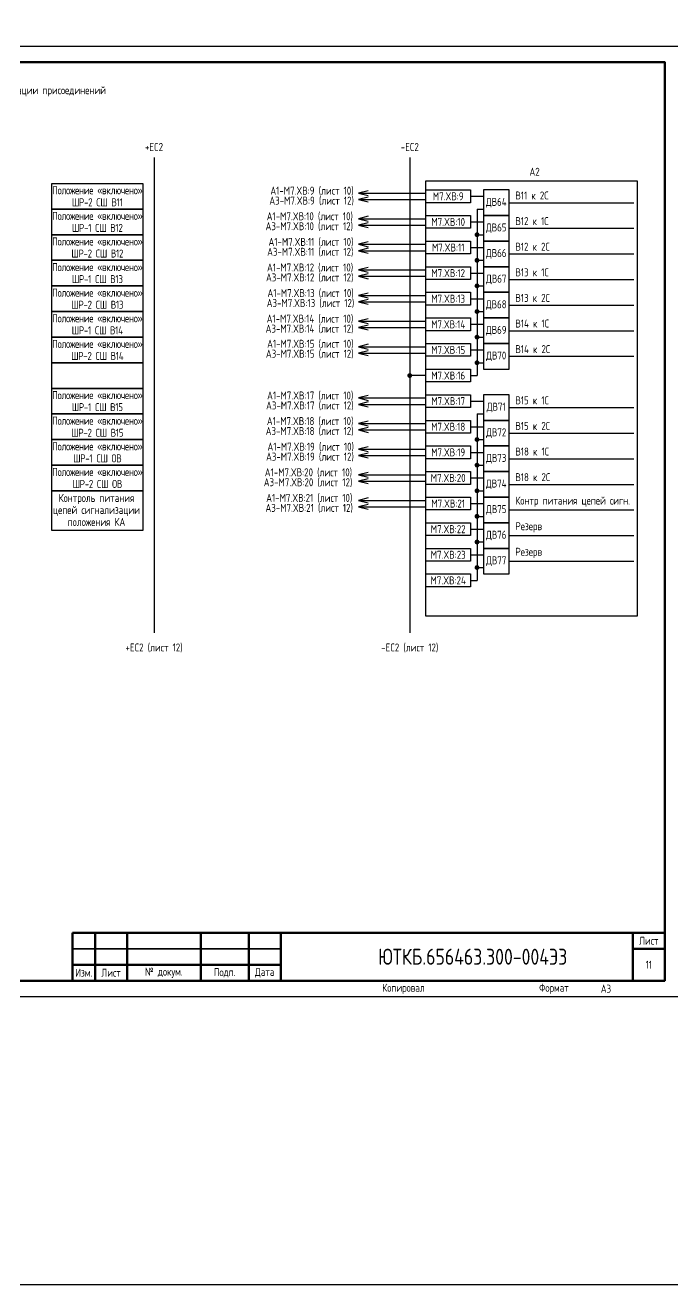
# Model space of a CAD drawing. Header units: millimetres. Extents: x -1612 to 9998, y -90 to 1220.
# Drawn here: x 4415.2 to 4617.5, y -90 to 303.6 of the extents above; entities that cross this region are included whole.
import ezdxf

# ---------------------------------------------------------------- set-up
doc = ezdxf.new("R2010")
doc.units = ezdxf.units.MM
doc.styles.add('Gost_type_A', font='GOST_0.TTF')

# ---------------------------------------------------------------- blocks, each defined once
blk = doc.blocks.new('Формат_А3')
blk.add_lwpolyline([(-420, 297), (0, 297), (0, 0), (-420, 0)], close=True)
at = {"lineweight": 50}
blk.add_lwpolyline([(-400, 292), (-5, 292), (-5, 5), (-400, 5)], close=True, dxfattribs=at)
blk = doc.blocks.new('Штамп малый нижний')
at = {"lineweight": 50}
for points in [[(-185, 15), (-178, 15), (-178, 5), (-185, 5)], [(-178, 15), (-168, 15), (-168, 5), (-178, 5)], [(-168, 15), (-145, 15), (-145, 5), (-168, 5)], [(-145, 15), (-130, 15), (-130, 5), (-145, 5)], [(-130, 15), (-120, 15), (-120, 5), (-130, 5)], [(-120, 15), (-10, 15), (-10, 0), (-120, 0)], [(-10, 15), (0, 15), (0, 10), (-10, 10)], [(-10, 10), (0, 10), (0, 0), (-10, 0)], [(-185, 5), (-178, 5), (-178, 0), (-185, 0)], [(-178, 5), (-168, 5), (-168, 0), (-178, 0)], [(-168, 5), (-145, 5), (-145, 0), (-168, 0)], [(-145, 5), (-130, 5), (-130, 0), (-145, 0)], [(-130, 5), (-120, 5), (-120, 0), (-130, 0)]]:
    blk.add_lwpolyline(points, close=True, dxfattribs=at)
for points in [[(-185, 15), (-178, 15), (-178, 10), (-185, 10)], [(-178, 15), (-168, 15), (-168, 10), (-178, 10)], [(-168, 15), (-145, 15), (-145, 10), (-168, 10)], [(-145, 15), (-130, 15), (-130, 10), (-145, 10)], [(-130, 15), (-120, 15), (-120, 10), (-130, 10)], [(-185, 10), (-178, 10), (-178, 5), (-185, 5)], [(-178, 10), (-168, 10), (-168, 5), (-178, 5)], [(-168, 10), (-145, 10), (-145, 5), (-168, 5)], [(-145, 10), (-130, 10), (-130, 5), (-145, 5)], [(-130, 10), (-120, 10), (-120, 5), (-130, 5)]]:
    blk.add_lwpolyline(points, close=True)
at = {"char_height": 2.5, "style": 'Gost_type_A'}
for s, insert, width, attachment_point in [('Лист', (-5, 12.5), 10, 5), ('№ докум.', (-156.5, 2.5), 23, 5), ('Подп.', (-137.5, 2.5), 15, 5), ('Дата', (-125, 2.5), 10, 5), ('Изм.', (-181.5, 2.5), 7, 5), ('Лист', (-173, 2.5), 10, 5), ('Копировал', (-75, -2.53), 13.1202, 6), ('Формат', (-30, -2.53), 13.1202, 6)]:
    blk.add_mtext(s, dxfattribs=dict(at, insert=insert, width=width, attachment_point=attachment_point))
blk = doc.blocks.new('POINT')
at = {"const_width": 0.75}
blk.add_lwpolyline([(-0.375, 0, 1), (0.375, 0, 1)], format="xyb", close=True, dxfattribs=at)

msp = doc.modelspace()

# ---------------------------------------------------------------- linework, layer by layer
for p, q in [((4455.43, 262.24), (4455.43, 113.66)), ((4535.33, 262.24), (4535.33, 113.66)), ((4519.33, 251.09), (4540.33, 251.09)), ((4519.33, 249.09), (4540.33, 249.09)), ((4554.33, 250.09), (4558.33, 250.09)), ((4566.33, 248.09), (4605.33, 248.09)), ((4556.33, 246.09), (4558.33, 246.09)), ((4556.33, 246.09), (4556.33, 194.09)), ((4519.33, 243.09), (4540.33, 243.09)), ((4519.33, 241.09), (4540.33, 241.09)), ((4554.33, 242.09), (4558.33, 242.09)), ((4566.33, 240.09), (4605.33, 240.09)), ((4556.33, 238.09), (4558.33, 238.09)), ((4519.33, 235.09), (4540.33, 235.09)), ((4519.33, 233.09), (4540.33, 233.09)), ((4554.33, 234.09), (4558.33, 234.09)), ((4556.33, 230.09), (4558.33, 230.09)), ((4566.33, 232.09), (4605.33, 232.09)), ((4519.33, 227.09), (4540.33, 227.09)), ((4519.33, 225.09), (4540.33, 225.09)), ((4554.33, 226.09), (4558.33, 226.09)), ((4556.33, 222.09), (4558.33, 222.09)), ((4566.33, 224.09), (4605.33, 224.09)), ((4519.33, 219.09), (4540.33, 219.09)), ((4519.33, 217.09), (4540.33, 217.09)), ((4554.33, 218.09), (4558.33, 218.09)), ((4556.33, 214.09), (4558.33, 214.09)), ((4566.33, 216.09), (4605.33, 216.09)), ((4519.33, 211.09), (4540.33, 211.09)), ((4519.33, 209.09), (4540.33, 209.09)), ((4554.33, 210.09), (4558.33, 210.09)), ((4556.33, 206.09), (4558.33, 206.09)), ((4566.33, 208.09), (4605.33, 208.09)), ((4519.33, 203.09), (4540.33, 203.09)), ((4519.33, 201.09), (4540.33, 201.09)), ((4554.33, 202.09), (4558.33, 202.09)), ((4556.33, 198.09), (4558.33, 198.09)), ((4566.33, 200.09), (4605.33, 200.09)), ((4540.33, 194.09), (4535.33, 194.09)), ((4554.33, 194.09), (4556.33, 194.09)), ((4519.33, 187.09), (4540.33, 187.09)), ((4519.33, 185.09), (4540.33, 185.09)), ((4554.33, 186.09), (4558.33, 186.09)), ((4556.33, 182.09), (4558.33, 182.09)), ((4556.33, 182.09), (4556.33, 130.09)), ((4566.33, 184.09), (4605.33, 184.09)), ((4519.33, 179.09), (4540.33, 179.09)), ((4554.33, 178.09), (4558.33, 178.09)), ((4519.33, 177.09), (4540.33, 177.09)), ((4556.33, 174.09), (4558.33, 174.09)), ((4566.33, 176.09), (4605.33, 176.09)), ((4519.33, 171.09), (4540.33, 171.09)), ((4554.33, 170.09), (4558.33, 170.09)), ((4519.33, 169.09), (4540.33, 169.09)), ((4556.33, 166.09), (4558.33, 166.09)), ((4566.33, 168.09), (4605.33, 168.09)), ((4519.33, 163.09), (4540.33, 163.09)), ((4554.33, 162.09), (4558.33, 162.09)), ((4519.33, 161.09), (4540.33, 161.09)), ((4556.33, 158.09), (4558.33, 158.09)), ((4566.33, 160.09), (4605.33, 160.09)), ((4519.33, 155.09), (4540.33, 155.09)), ((4554.33, 154.09), (4558.33, 154.09)), ((4519.33, 153.09), (4540.33, 153.09)), ((4556.33, 150.09), (4558.33, 150.09)), ((4566.33, 152.09), (4605.33, 152.09)), ((4554.33, 146.09), (4558.33, 146.09)), ((4556.33, 142.09), (4558.33, 142.09)), ((4566.33, 144.09), (4605.33, 144.09)), ((4554.33, 138.09), (4558.33, 138.09)), ((4556.33, 134.09), (4558.33, 134.09)), ((4566.33, 136.09), (4605.33, 136.09)), ((4554.33, 130.09), (4556.33, 130.09))]:
    msp.add_line(p, q)
for points in [[(-1612, 1220), (9998.36, 1220), (9998.36, -90), (-1612, -90)], [(4451.95, 246.09), (4423.45, 246.09), (4423.45, 254.09), (4451.95, 254.09)], [(4540.33, 254.87), (4606.33, 254.87), (4606.33, 118.91), (4540.33, 118.91)], [(4540.33, 252.09), (4554.33, 252.09), (4554.33, 248.09), (4540.33, 248.09)], [(4451.95, 238.09), (4423.45, 238.09), (4423.45, 246.09), (4451.95, 246.09)], [(4540.33, 244.09), (4554.33, 244.09), (4554.33, 240.09), (4540.33, 240.09)], [(4451.95, 230.09), (4423.45, 230.09), (4423.45, 238.09), (4451.95, 238.09)], [(4540.33, 236.09), (4554.33, 236.09), (4554.33, 232.09), (4540.33, 232.09)], [(4451.95, 222.09), (4423.45, 222.09), (4423.45, 230.09), (4451.95, 230.09)], [(4540.33, 228.09), (4554.33, 228.09), (4554.33, 224.09), (4540.33, 224.09)], [(4451.95, 214.09), (4423.45, 214.09), (4423.45, 222.09), (4451.95, 222.09)], [(4540.33, 220.09), (4554.33, 220.09), (4554.33, 216.09), (4540.33, 216.09)], [(4451.95, 206.09), (4423.45, 206.09), (4423.45, 214.09), (4451.95, 214.09)], [(4540.33, 212.09), (4554.33, 212.09), (4554.33, 208.09), (4540.33, 208.09)], [(4451.95, 198.09), (4423.45, 198.09), (4423.45, 206.09), (4451.95, 206.09)], [(4540.33, 204.09), (4554.33, 204.09), (4554.33, 200.09), (4540.33, 200.09)], [(4451.95, 190.09), (4423.45, 190.09), (4423.45, 198.09), (4451.95, 198.09)], [(4540.33, 196.09), (4554.33, 196.09), (4554.33, 192.09), (4540.33, 192.09)], [(4451.95, 182.09), (4423.45, 182.09), (4423.45, 190.09), (4451.95, 190.09)], [(4540.33, 188.09), (4554.33, 188.09), (4554.33, 184.09), (4540.33, 184.09)], [(4451.95, 174.09), (4423.45, 174.09), (4423.45, 182.09), (4451.95, 182.09)], [(4540.33, 180.09), (4554.33, 180.09), (4554.33, 176.09), (4540.33, 176.09)], [(4451.95, 166.09), (4423.45, 166.09), (4423.45, 174.09), (4451.95, 174.09)], [(4540.33, 172.09), (4554.33, 172.09), (4554.33, 168.09), (4540.33, 168.09)], [(4451.95, 158.09), (4423.45, 158.09), (4423.45, 166.09), (4451.95, 166.09)], [(4540.33, 164.09), (4554.33, 164.09), (4554.33, 160.09), (4540.33, 160.09)], [(4451.95, 145.64), (4423.45, 145.64), (4423.45, 158.09), (4451.95, 158.09)], [(4540.33, 156.09), (4554.33, 156.09), (4554.33, 152.09), (4540.33, 152.09)], [(4540.33, 148.09), (4554.33, 148.09), (4554.33, 144.09), (4540.33, 144.09)], [(4540.33, 140.09), (4554.33, 140.09), (4554.33, 136.09), (4540.33, 136.09)], [(4540.33, 132.09), (4554.33, 132.09), (4554.33, 128.09), (4540.33, 128.09)]]:
    msp.add_lwpolyline(points, close=True)
at = {"ltscale": 4}
for points in [[(4558.33, 244.09), (4566.33, 244.09), (4566.33, 252.09), (4558.33, 252.09)], [(4558.33, 236.09), (4566.33, 236.09), (4566.33, 244.09), (4558.33, 244.09)], [(4558.33, 228.09), (4566.33, 228.09), (4566.33, 236.09), (4558.33, 236.09)], [(4558.33, 220.09), (4566.33, 220.09), (4566.33, 228.09), (4558.33, 228.09)], [(4558.33, 212.09), (4566.33, 212.09), (4566.33, 220.09), (4558.33, 220.09)], [(4558.33, 204.09), (4566.33, 204.09), (4566.33, 212.09), (4558.33, 212.09)], [(4558.33, 196.09), (4566.33, 196.09), (4566.33, 204.09), (4558.33, 204.09)], [(4558.33, 180.09), (4566.33, 180.09), (4566.33, 188.09), (4558.33, 188.09)], [(4558.33, 172.09), (4566.33, 172.09), (4566.33, 180.09), (4558.33, 180.09)], [(4558.33, 164.09), (4566.33, 164.09), (4566.33, 172.09), (4558.33, 172.09)], [(4558.33, 156.09), (4566.33, 156.09), (4566.33, 164.09), (4558.33, 164.09)], [(4558.33, 148.09), (4566.33, 148.09), (4566.33, 156.09), (4558.33, 156.09)], [(4558.33, 140.09), (4566.33, 140.09), (4566.33, 148.09), (4558.33, 148.09)], [(4558.33, 132.09), (4566.33, 132.09), (4566.33, 140.09), (4558.33, 140.09)]]:
    msp.add_lwpolyline(points, close=True, dxfattribs=at)
for points in [[(4522.33, 251.84), (4519.33, 251.09), (4522.33, 250.34)], [(4522.33, 249.84), (4519.33, 249.09), (4522.33, 248.34)], [(4522.33, 243.84), (4519.33, 243.09), (4522.33, 242.34)], [(4522.33, 241.84), (4519.33, 241.09), (4522.33, 240.34)], [(4522.33, 235.84), (4519.33, 235.09), (4522.33, 234.34)], [(4522.33, 233.84), (4519.33, 233.09), (4522.33, 232.34)], [(4522.33, 227.84), (4519.33, 227.09), (4522.33, 226.34)], [(4522.33, 225.84), (4519.33, 225.09), (4522.33, 224.34)], [(4522.33, 219.84), (4519.33, 219.09), (4522.33, 218.34)], [(4522.33, 217.84), (4519.33, 217.09), (4522.33, 216.34)], [(4522.33, 211.84), (4519.33, 211.09), (4522.33, 210.34)], [(4522.33, 209.84), (4519.33, 209.09), (4522.33, 208.34)], [(4522.33, 203.84), (4519.33, 203.09), (4522.33, 202.34)], [(4522.33, 201.84), (4519.33, 201.09), (4522.33, 200.34)], [(4522.33, 187.84), (4519.33, 187.09), (4522.33, 186.34)], [(4522.33, 185.84), (4519.33, 185.09), (4522.33, 184.34)], [(4522.33, 179.84), (4519.33, 179.09), (4522.33, 178.34)], [(4522.33, 177.84), (4519.33, 177.09), (4522.33, 176.34)], [(4522.33, 171.84), (4519.33, 171.09), (4522.33, 170.34)], [(4522.33, 169.84), (4519.33, 169.09), (4522.33, 168.34)], [(4522.33, 163.84), (4519.33, 163.09), (4522.33, 162.34)], [(4522.33, 161.84), (4519.33, 161.09), (4522.33, 160.34)], [(4522.33, 155.84), (4519.33, 155.09), (4522.33, 154.34)], [(4522.33, 153.84), (4519.33, 153.09), (4522.33, 152.34)]]:
    msp.add_lwpolyline(points)

# ---------------------------------------------------------------- block references
for name, p in [('Формат_А3', (4620, 0)), ('POINT', (4556.33, 238.09)), ('POINT', (4556.33, 230.09)), ('POINT', (4556.33, 222.09)), ('POINT', (4556.33, 214.09)), ('POINT', (4556.33, 206.09)), ('POINT', (4556.33, 198.09)), ('POINT', (4535.33, 194.09)), ('POINT', (4556.33, 174.09)), ('POINT', (4556.33, 166.09)), ('POINT', (4556.33, 158.09)), ('POINT', (4556.33, 150.09)), ('POINT', (4556.33, 142.09)), ('POINT', (4556.33, 134.09)), ('Штамп малый нижний', (4615, 5))]:
    msp.add_blockref(name, p)

# ---------------------------------------------------------------- texts
at = {"char_height": 2.5, "style": 'Gost_type_A'}
for s, insert, width, attachment_point, line_spacing_factor in [('Цепи фиксации присоединений', (4419.61, 282.89), 181, 5, 0.9), ('A2', (4574.32, 256.5), 66, 8, 0.9), ('{\\T0.95;Положение «включено» ШР-2 СШ В11}', (4437.7, 250.09), 28.5021, 5, 0.9), ('A1-M7.XВ:9 (лист 10)', (4491.77, 251.73), 31, 4, 0.8), ('A3-M7.XВ:9 (лист 12)', (4491.45, 248.62), 31, 4, 0.8), ('{\\T0.95;Положение «включено» ШР-1 СШ В12}', (4437.7, 242.09), 28.5021, 5, 0.9), ('A1-M7.XВ:10 (лист 10)', (4490.63, 243.73), 31, 4, 0.8), ('A3-M7.XВ:10 (лист 12)', (4490.27, 240.62), 31, 4, 0.8), ('{\\T0.95;Положение «включено» ШР-2 СШ В12}', (4437.7, 234.09), 28.5021, 5, 0.9), ('A1-M7.XВ:11 (лист 10)', (4491.19, 235.73), 31, 4, 0.8), ('A3-M7.XВ:11 (лист 12)', (4490.77, 232.62), 31, 4, 0.8), ('{\\T0.95;Положение «включено» ШР-1 СШ В13}', (4437.7, 226.09), 28.5021, 5, 0.9), ('A1-M7.XВ:12 (лист 10)', (4490.72, 227.73), 31, 4, 0.8), ('A3-M7.XВ:12 (лист 12)', (4490.41, 224.62), 31, 4, 0.8), ('{\\T0.95;Положение «включено» ШР-2 СШ В13}', (4437.7, 218.09), 28.5021, 5, 0.9), ('A1-M7.XВ:13 (лист 10)', (4490.86, 219.73), 31, 4, 0.8), ('A3-M7.XВ:13 (лист 12)', (4490.63, 216.62), 31, 4, 0.8), ('{\\T0.95;Положение «включено» ШР-1 СШ В14}', (4437.7, 210.09), 28.5021, 5, 0.9), ('A1-M7.XВ:14 (лист 10)', (4490.63, 211.73), 31, 4, 0.8), ('A3-M7.XВ:14 (лист 12)', (4490.29, 208.62), 31, 4, 0.8), ('{\\T0.95;Положение «включено» ШР-2 СШ В14}', (4437.7, 202.09), 28.5021, 5, 0.9), ('A1-M7.XВ:15 (лист 10)', (4490.76, 203.89), 31, 4, 0.8), ('A3-M7.XВ:15 (лист 12)', (4490.37, 200.78), 31, 4, 0.8), ('{\\T0.95;Положение «включено» ШР-1 СШ В15}', (4437.7, 186.09), 28.5021, 5, 0.9), ('A1-M7.XВ:17 (лист 10)', (4490.75, 187.73), 31, 4, 0.8), ('A3-M7.XВ:17 (лист 12)', (4490.43, 184.62), 31, 4, 0.8), ('{\\T0.95;Положение «включено» ШР-2 СШ В15}', (4437.7, 178.09), 28.5021, 5, 0.9), ('A1-M7.XВ:18 (лист 10)', (4490.67, 179.73), 31, 4, 0.8), ('A3-M7.XВ:18 (лист 12)', (4490.31, 176.62), 31, 4, 0.8), ('{\\T0.95;Положение «включено» ШР-1 СШ ОВ}', (4437.7, 170.09), 28.5021, 5, 0.9), ('A1-M7.XВ:19 (лист 10)', (4490.86, 171.73), 31, 4, 0.8), ('A3-M7.XВ:19 (лист 12)', (4490.43, 168.62), 31, 4, 0.8), ('A1-M7.XВ:20 (лист 10)', (4490.02, 163.73), 31, 4, 0.8), ('{\\T0.95;Положение «включено» ШР-2 СШ ОВ}', (4437.7, 162.09), 28.5021, 5, 0.9), ('A3-M7.XВ:20 (лист 12)', (4489.71, 160.62), 31, 4, 0.8), ('Контроль питания цепей сигнализации положения КА', (4437.45, 152.09), 28, 5, 0.9), ('A3-M7.XВ:21 (лист 12)', (4490.24, 152.62), 31, 4, 0.8), ('A1-M7.XВ:21 (лист 10)', (4490.47, 155.73), 31, 4, 0.8)]:
    msp.add_mtext(s, dxfattribs=dict(at, insert=insert, width=width, attachment_point=attachment_point, line_spacing_factor=line_spacing_factor))
at = {"style": 'Gost_type_A'}
for s, insert, char_height, width, attachment_point in [('+EC2', (4455.43, 264.24), 2.5, 10, 8), ('-EC2', (4535.33, 264.24), 2.5, 10, 8), ('M7.XВ:9', (4547.33, 250.09), 2.5, 14, 5), ('ДВ64', (4562.33, 248.09), 2.5, 7.9998, 5), ('В11 к 2С', (4568.33, 249.09), 2.5, 27.8465, 7), ('M7.XВ:10', (4547.33, 242.09), 2.5, 14, 5), ('ДВ65', (4562.33, 240.09), 2.5, 7.9998, 5), ('В12 к 1С', (4568.33, 241.09), 2.5, 39.1584, 7), ('M7.XВ:11', (4547.33, 234.09), 2.5, 14, 5), ('ДВ66', (4562.33, 232.09), 2.5, 7.9998, 5), ('В12 к 2С', (4568.33, 233.09), 2.5, 27.8465, 7), ('M7.XВ:12', (4547.33, 226.09), 2.5, 14, 5), ('ДВ67', (4562.33, 224.09), 2.5, 7.9998, 5), ('В13 к 1С', (4568.33, 225.09), 2.5, 36.4793, 7), ('M7.XВ:13', (4547.33, 218.09), 2.5, 14, 5), ('ДВ68', (4562.33, 216.09), 2.5, 7.9998, 5), ('В13 к 2С', (4568.33, 217.09), 2.5, 27.8465, 7), ('M7.XВ:14', (4547.33, 210.09), 2.5, 14, 5), ('ДВ69', (4562.33, 208.09), 2.5, 7.9998, 5), ('В14 к 1С', (4568.33, 209.09), 2.5, 35.3878, 7), ('M7.XВ:15', (4547.33, 202.09), 2.5, 14, 5), ('ДВ70', (4562.33, 200.09), 2.5, 7.9998, 5), ('\\pxsm1;В14 к 2С', (4568.33, 201.09), 2.5, 27.8465, 7), ('M7.XВ:16', (4547.33, 194.09), 2.5, 14, 5), ('M7.XВ:17', (4547.33, 186.09), 2.5, 14, 5), ('ДВ71', (4562.33, 184.09), 2.5, 7.9998, 5), ('В15 к 1С', (4568.33, 185.09), 2.5, 35.7119, 7), ('M7.XВ:18', (4547.33, 178.09), 2.5, 14, 5), ('ДВ72', (4562.33, 176.09), 2.5, 7.9998, 5), ('В15 к 2С', (4568.33, 177.09), 2.5, 41.1416, 7), ('M7.XВ:19', (4547.33, 170.09), 2.5, 14, 5), ('ДВ73', (4562.33, 168.09), 2.5, 7.9998, 5), ('В18 к 1С', (4568.33, 169.09), 2.5, 27.8465, 7), ('M7.XВ:20', (4547.33, 162.09), 2.5, 14, 5), ('ДВ74', (4562.33, 160.09), 2.5, 7.9998, 5), ('В18 к 2С', (4568.33, 161.09), 2.5, 27.8465, 7), ('M7.XВ:21', (4547.33, 154.09), 2.5, 14, 5), ('ДВ75', (4562.33, 152.09), 2.5, 7.9998, 5), ('Контр питания цепей сигн.', (4568.33, 153.09), 2.5, 38.2154, 7), ('M7.XВ:22', (4547.33, 146.09), 2.5, 14, 5), ('Резерв', (4568.33, 145.09), 2.5, 35.3544, 7), ('ДВ76', (4562.33, 144.09), 2.5, 7.9998, 5), ('M7.XВ:23', (4547.33, 138.09), 2.5, 14, 5), ('Резерв', (4568.33, 137.09), 2.5, 27.8465, 7), ('ДВ77', (4562.33, 136.09), 2.5, 7.9998, 5), ('M7.XВ:24', (4547.33, 130.09), 2.5, 14, 5), ('+EC2 (лист 12)', (4455.43, 110.37), 2.5, 20, 2), ('-EC2 (лист 12)', (4535.33, 110.37), 2.5, 20, 2), ('ЮТКБ.656463.300-004Э3', (4555, 12.5), 5, 120, 5), ('11', (4610, 10), 2.5, 10, 5), ('A3', (4595, 2.5), 2.5, 20, 4)]:
    msp.add_mtext(s, dxfattribs=dict(at, insert=insert, char_height=char_height, width=width, attachment_point=attachment_point))

doc.saveas('drawing.dxf')
